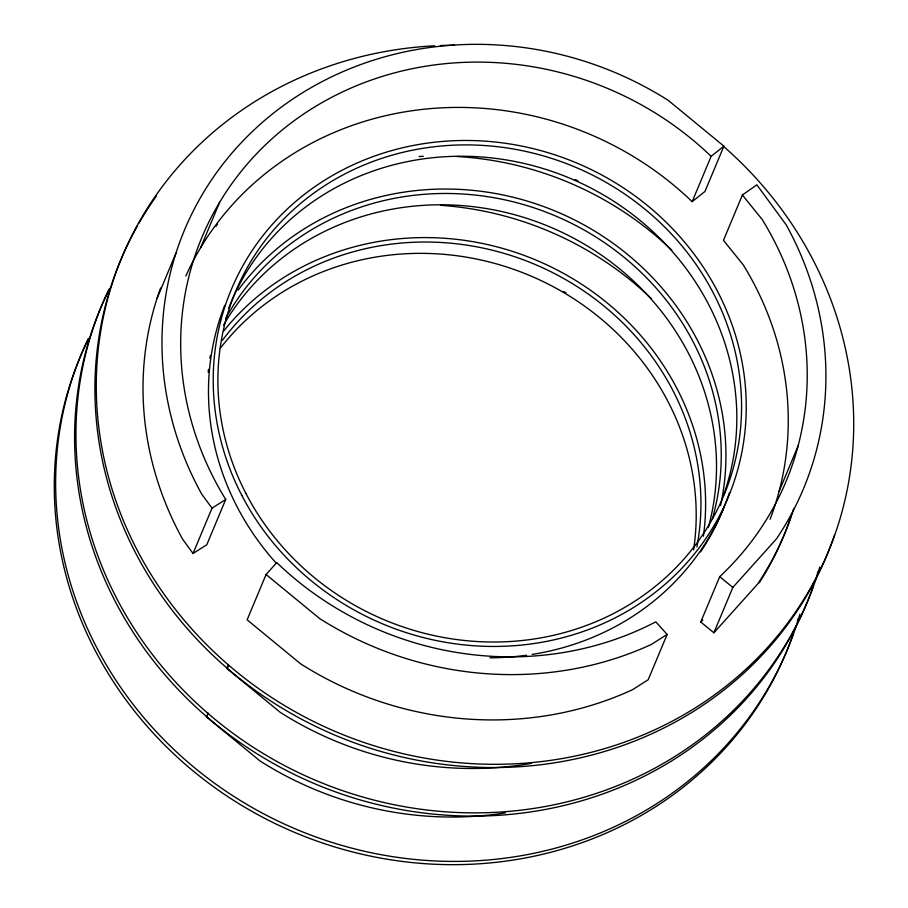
<?xml version="1.0" encoding="UTF-8"?>
<svg xmlns="http://www.w3.org/2000/svg" width="908" height="908" viewBox="0 0 908 908"><rect width="100%" height="100%" fill="white"/><g stroke="black" fill="none" stroke-linecap="round" stroke-linejoin="round"><path stroke-width="1.36" d="M156.982 298.528L175.936 253.207M200.702 247.566L219.668 202.246M160.602 287.972A335.438 311.444 22.7 0 0 182.758 539.443L193.052 553.483L212.018 508.162L225.729 499.468A316.54 293.897 22.7 0 1 298.46 117.62A316.54 293.897 22.7 0 1 711.123 156.346L723.903 146.165L668.288 100.402A335.438 311.444 22.7 0 0 266.18 119.107A335.438 311.444 22.7 0 0 201.712 494.122L212.018 508.162M225.729 499.468L206.774 544.789L193.052 553.483M208.114 713.052L206.491 716.934L260.029 760.972A335.438 311.444 22.7 0 0 505.347 812.876M531.169 763.412A335.438 311.444 22.7 0 1 280.345 712.417L226.807 668.379L228.43 664.486M266.078 574.503L247.124 619.824L300.65 663.861A335.438 311.444 22.7 0 0 632.479 689.717L648.187 679.751L667.142 634.431L655.803 621.844A316.54 293.897 22.7 0 1 276.77 562.597L266.078 574.503L319.616 618.541A335.438 311.444 22.7 0 0 651.445 644.396L667.142 634.431M185.822 276.055A316.54 293.897 22.7 0 1 692.168 201.667L711.123 156.346M723.903 146.165L704.949 191.486L692.168 201.667M742.392 195.027L762.164 219.475A316.54 293.897 22.7 0 1 719.715 576.671L700.749 621.991L713.87 632.774L732.824 587.453L776.454 538.898A335.438 311.444 22.7 0 0 786.18 224.821L756.841 184.812L742.392 195.027L723.438 240.348L743.198 264.796A316.54 293.897 22.7 0 1 770.097 519.24M779.098 491.33L798.053 446.01M226.807 668.379L228.589 666.393M713.87 632.774L757.499 584.219A335.438 311.444 22.7 0 0 793.83 508.401M719.715 576.671L732.824 587.453M724.754 147.436A382.677 355.312 22.7 0 1 689.66 711.327A382.677 355.312 22.7 0 1 119.833 511.658A382.677 355.312 22.7 0 1 434.682 45.797M440.346 45.548A382.677 355.312 22.7 0 1 454.556 45.275M208.193 372.144A269.29 250.029 22.7 0 1 208.465 369.363M209.93 358.251A269.29 250.029 22.7 0 1 210.372 355.482M575.241 179.557A269.29 250.029 22.7 0 1 577.817 180.715M723.869 507.504A269.29 250.029 22.7 0 1 700.522 551.951M228.703 308.187A264.568 245.648 22.7 0 1 560.384 174.438A264.568 245.648 22.7 0 1 723.687 494.894M834.509 535.062A382.677 355.312 22.7 0 1 328.378 732.302A382.677 355.312 22.7 0 1 137.528 225.729M138.924 223.266A382.677 355.312 22.7 0 1 156.426 195.992M729.476 492.579A269.29 250.029 22.7 0 1 532.133 654.418M526.606 655.236A269.29 250.029 22.7 0 1 489.855 657.789M276.225 563.142A269.29 250.029 22.7 0 1 224.753 305.315M702.792 620.062A316.54 293.897 22.7 0 1 700.749 621.991M819.799 567.012A382.677 355.312 22.7 0 1 326.244 784.66A382.677 355.312 22.7 0 1 109.346 288.619M223.538 325.155A264.568 245.648 22.7 0 1 549.261 226.637A264.568 245.648 22.7 0 1 708.365 527.491M225.524 318.731A264.568 245.648 22.7 0 1 552.586 214.731A264.568 245.648 22.7 0 1 712.349 518.865M813.284 586.25A382.677 355.312 22.7 0 1 315.791 784.206A382.677 355.312 22.7 0 1 108.62 290.583M818.04 571.597A382.677 355.312 22.7 0 1 817.223 574.287M419.053 156.528A316.54 293.897 22.7 0 1 423.287 156.301M457.019 156.517A316.54 293.897 22.7 0 1 671.863 250.222M238.1 290.174A269.29 250.029 22.7 0 1 562.234 214.095A269.29 250.029 22.7 0 1 720.555 505.597M791.64 514.291A335.438 311.444 22.7 0 1 759.224 582.788M215.798 226.444A316.54 293.897 22.7 0 1 217.511 224.197M799.88 614.217A382.677 355.312 22.7 0 1 307.347 833.76A382.677 355.312 22.7 0 1 88.417 338.457M220.326 348.218A264.568 245.648 22.7 0 1 530.908 276.021A264.568 245.648 22.7 0 1 693.587 549.896M222.528 340.228A264.568 245.648 22.7 0 1 537.752 265.601A264.568 245.648 22.7 0 1 696.913 546.9M792.968 634.817A382.677 355.312 22.7 0 1 295.475 832.761A382.677 355.312 22.7 0 1 88.303 339.149M798.132 618.813A382.677 355.312 22.7 0 1 797.326 621.503M440.936 205.333A316.54 293.897 22.7 0 1 651.547 298.777M223.72 330.989A269.29 250.029 22.7 0 1 537.74 260.823A269.29 250.029 22.7 0 1 703.416 536.185M563.607 291.457A269.29 250.029 22.7 0 1 566.036 292.887M245.966 493.555A264.568 245.648 22.7 0 0 698.763 540.442A264.568 245.648 22.7 0 0 494.463 146.381A264.568 245.648 22.7 0 0 245.966 493.555M241.789 495.348A269.29 250.029 22.7 0 0 702.667 543.075A269.29 250.029 22.7 0 0 494.724 141.977A269.29 250.029 22.7 0 0 241.789 495.348"/></g></svg>
